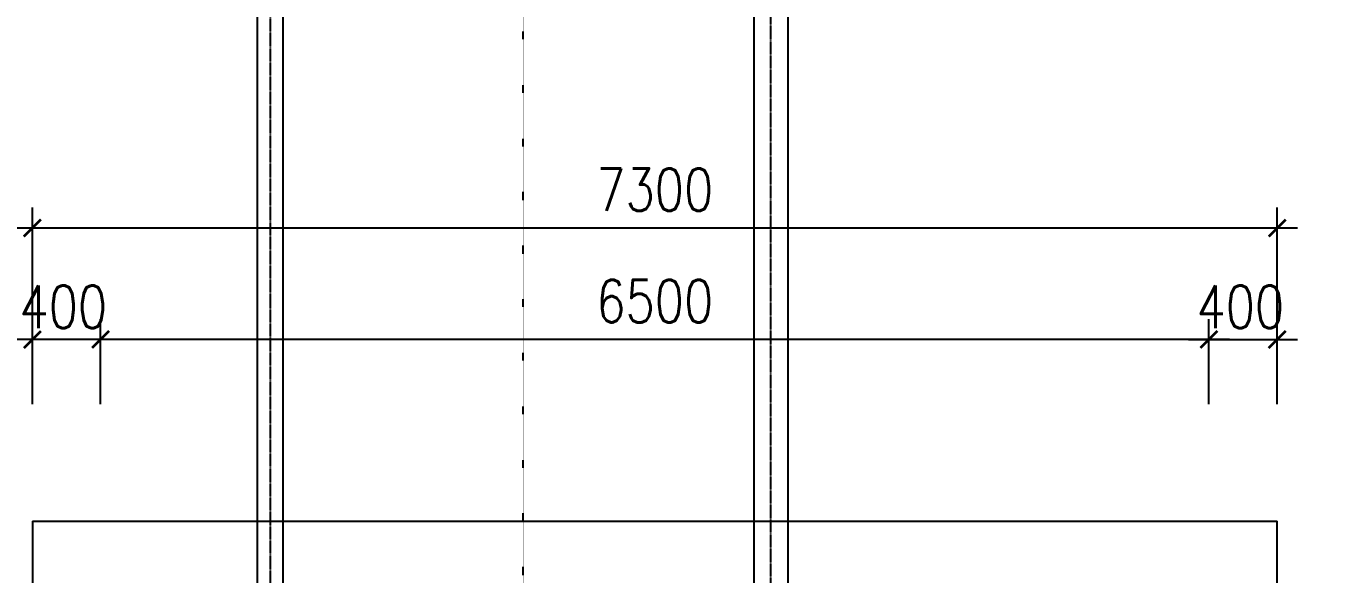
# Model space of a CAD drawing. Header units: millimetres. Extents: x -702765 to 835888, y -645289 to 262.
# Drawn here: x 719965 to 727583, y -317639 to -314426 of the extents above; entities that cross this region are included whole.
import ezdxf

# ---------------------------------------------------------------- set-up
doc = ezdxf.new("R2010")
doc.units = ezdxf.units.MM
doc.header["$LTSCALE"] = 0.01
for name, pattern in [('ACAD_ISO07W100', [3, 0, -3]), ('CENTER', [2, 1.25, -0.25, 0.25, -0.25]), ('DASHED', [19.05, 12.7, -6.35])]:
    doc.linetypes.add(name, pattern=pattern)
for name, color, linetype in [('centre', 8, 'CENTER'), ('N_THAY', 7, 'Continuous'), ('PIPE', 3, 'Continuous'), ('THEP', 4, 'Continuous')]:
    doc.layers.add(name, color=color, linetype=linetype)
doc.styles.add('text', font='romans.shx', dxfattribs={"width": 0.8, "bigfont": 'romansvn.shx'})
doc.dimstyles.new('1-100', dxfattribs={"dimscale": 100, "dimtxt": 2.5, "dimasz": 1, "dimexe": 1.2, "dimexo": 0, "dimgap": 1, "dimtad": 1, "dimdec": 0, "dimtxsty": 'text', "dimblk": 'ARCHTICK', "dimcen": 2, "dimdle": 1.2, "dimclrd": 1, "dimclre": 1, "dimclrt": 2, "dimadec": 0, "dimazin": 0, "dimtfac": 1, "dimtdec": 0, "dimtix": 1, "dimtmove": 2, "dimatfit": 3, "dimldrblk": 'ARCHTICK', "dimfxl": 0, "dimarcsym": 0})

# ---------------------------------------------------------------- blocks, each defined once
blk = doc.blocks.new('_ArchTick')
at = {"color": 0, "linetype": 'ByBlock', "const_width": 0.15}
blk.add_lwpolyline([(-0.5, -0.5), (0.5, 0.5)], dxfattribs=at)
blk = doc.blocks.new('*D245')
at = {"layer": 'Defpoints', "color": 0}
for p in [(720002.4, -315610.5), (720002.4, -316642.2), (727302.4, -316642.2)]:
    blk.add_point(p, dxfattribs=at)
at = {"layer": 'THEP', "color": 1, "lineweight": -2}
for p, q in [((720002.4, -316642.2), (720002.4, -315490.5)), ((727302.4, -316642.2), (727302.4, -315490.5)), ((727422.4, -315610.5), (719882.4, -315610.5))]:
    blk.add_line(p, q, dxfattribs=at)
at = {"layer": 'THEP', "color": 1, "lineweight": -2, "xscale": 100, "yscale": 100, "zscale": 100, "rotation": 180}
blk.add_blockref('_ArchTick', (720002.4, -315610.5), dxfattribs=at)
at = {"layer": 'THEP', "color": 1, "lineweight": -2, "xscale": 100, "yscale": 100, "zscale": 100}
blk.add_blockref('_ArchTick', (727302.4, -315610.5), dxfattribs=at)
at = {"layer": 'THEP', "color": 2, "insert": (723652.4, -315385.5), "char_height": 250, "attachment_point": 5, "style": 'text'}
blk.add_mtext('7300', dxfattribs=at)
blk = doc.blocks.new('*D246')
at = {"layer": 'Defpoints', "color": 0}
for p in [(720402.4, -316263.8), (720402.4, -316642.2), (726902.4, -316642.2)]:
    blk.add_point(p, dxfattribs=at)
at = {"layer": 'THEP', "color": 1, "lineweight": -2}
for p, q in [((720402.4, -316642.2), (720402.4, -316143.8)), ((726902.4, -316642.2), (726902.4, -316143.8)), ((727022.4, -316263.8), (720282.4, -316263.8))]:
    blk.add_line(p, q, dxfattribs=at)
at = {"layer": 'THEP', "color": 1, "lineweight": -2, "xscale": 100, "yscale": 100, "zscale": 100, "rotation": 180}
blk.add_blockref('_ArchTick', (720402.4, -316263.8), dxfattribs=at)
at = {"layer": 'THEP', "color": 1, "lineweight": -2, "xscale": 100, "yscale": 100, "zscale": 100}
blk.add_blockref('_ArchTick', (726902.4, -316263.8), dxfattribs=at)
at = {"layer": 'THEP', "color": 2, "insert": (723652.4, -316038.8), "char_height": 250, "attachment_point": 5, "style": 'text'}
blk.add_mtext('6500', dxfattribs=at)
blk = doc.blocks.new('*D247')
at = {"layer": 'Defpoints', "color": 0}
for p in [(720002.4, -316263.8), (720002.4, -316642.2), (720402.4, -316642.2)]:
    blk.add_point(p, dxfattribs=at)
at = {"layer": 'THEP', "color": 1, "lineweight": -2}
for p, q in [((720002.4, -316642.2), (720002.4, -316143.8)), ((720402.4, -316642.2), (720402.4, -316143.8)), ((720522.4, -316263.8), (719882.4, -316263.8))]:
    blk.add_line(p, q, dxfattribs=at)
at = {"layer": 'THEP', "color": 1, "lineweight": -2, "xscale": 100, "yscale": 100, "zscale": 100, "rotation": 180}
blk.add_blockref('_ArchTick', (720002.4, -316263.8), dxfattribs=at)
at = {"layer": 'THEP', "color": 1, "lineweight": -2, "xscale": 100, "yscale": 100, "zscale": 100}
blk.add_blockref('_ArchTick', (720402.4, -316263.8), dxfattribs=at)
at = {"layer": 'THEP', "color": 2, "insert": (720183.4, -316072.2), "char_height": 250, "attachment_point": 5, "style": 'text'}
blk.add_mtext('400', dxfattribs=at)
blk = doc.blocks.new('*D248')
at = {"layer": 'Defpoints', "color": 0}
for p in [(727302.4, -316263.8), (726902.4, -316642.2), (727302.4, -316642.2)]:
    blk.add_point(p, dxfattribs=at)
at = {"layer": 'THEP', "color": 1, "lineweight": -2}
for p, q in [((726902.4, -316642.2), (726902.4, -316143.8)), ((727302.4, -316642.2), (727302.4, -316143.8)), ((726782.4, -316263.8), (727422.4, -316263.8))]:
    blk.add_line(p, q, dxfattribs=at)
at = {"layer": 'THEP', "color": 1, "lineweight": -2, "xscale": 100, "yscale": 100, "zscale": 100, "rotation": 180}
blk.add_blockref('_ArchTick', (726902.4, -316263.8), dxfattribs=at)
at = {"layer": 'THEP', "color": 1, "lineweight": -2, "xscale": 100, "yscale": 100, "zscale": 100}
blk.add_blockref('_ArchTick', (727302.4, -316263.8), dxfattribs=at)
at = {"layer": 'THEP', "color": 2, "insert": (727086.4, -316072.2), "char_height": 250, "attachment_point": 5, "style": 'text'}
blk.add_mtext('400', dxfattribs=at)

msp = doc.modelspace()

# ---------------------------------------------------------------- linework, layer by layer
at = {"color": 2, "linetype": 'ACAD_ISO07W100', "ltscale": 40}
msp.add_lwpolyline([(722880.6, -325948.8), (722880.6, -305199.1), (732912.7, -305199.1), (732912.7, -333719.4)], dxfattribs=at)
at = {"layer": 'centre', "linetype": 'CENTER', "ltscale": 300}
for p, q in [((724332.4, -319092), (724332.4, -306279.4)), ((721396.1, -307945.3), (721396.1, -318700))]:
    msp.add_line(p, q, dxfattribs=at)
at = {"layer": 'N_THAY'}
for p, q in [((720002.4, -317328.6), (720002.4, -322728.6)), ((720002.4, -317328.6), (727302.4, -317328.6)), ((727302.4, -322728.6), (727302.4, -317328.6))]:
    msp.add_line(p, q, dxfattribs=at)
at = {"layer": 'PIPE', "linetype": 'DASHED', "ltscale": 25}
for p, q in [((724232.4, -306279.4), (724232.4, -318420.8)), ((724432.4, -306279.4), (724432.4, -318420.8)), ((721321.1, -307945.3), (721321.1, -318700)), ((721471.1, -307945.3), (721471.1, -318700))]:
    msp.add_line(p, q, dxfattribs=at)

# ---------------------------------------------------------------- dimensions: what is measured, and where the dimension line sits
at = {"layer": 'THEP'}
for base, p1, p2, picture, middle in [((720002.4, -315610.5), (727302.4, -316642.2), (720002.4, -316642.2), '*D245', (723652.4, -315385.5)), ((720402.4, -316263.8), (726902.4, -316642.2), (720402.4, -316642.2), '*D246', (723652.4, -316038.8))]:
    dim = msp.add_linear_dim(base=base, p1=p1, p2=p2, dimstyle='1-100', dxfattribs=at)
    dim.commit()
    dim.dimension.update_dxf_attribs({"geometry": picture, "text_midpoint": middle})
for base, p1, p2, picture, middle in [((720002.4, -316263.8), (720402.4, -316642.2), (720002.4, -316642.2), '*D247', (720183.4, -316072.2)), ((727302.4, -316263.8), (726902.4, -316642.2), (727302.4, -316642.2), '*D248', (727086.4, -316072.2))]:
    dim = msp.add_linear_dim(base=base, p1=p1, p2=p2, dimstyle='1-100', dxfattribs=at)
    dim.commit()
    dim.dimension.update_dxf_attribs({"geometry": picture, "text_midpoint": middle, "dimtype": 160})

doc.saveas('drawing.dxf')
